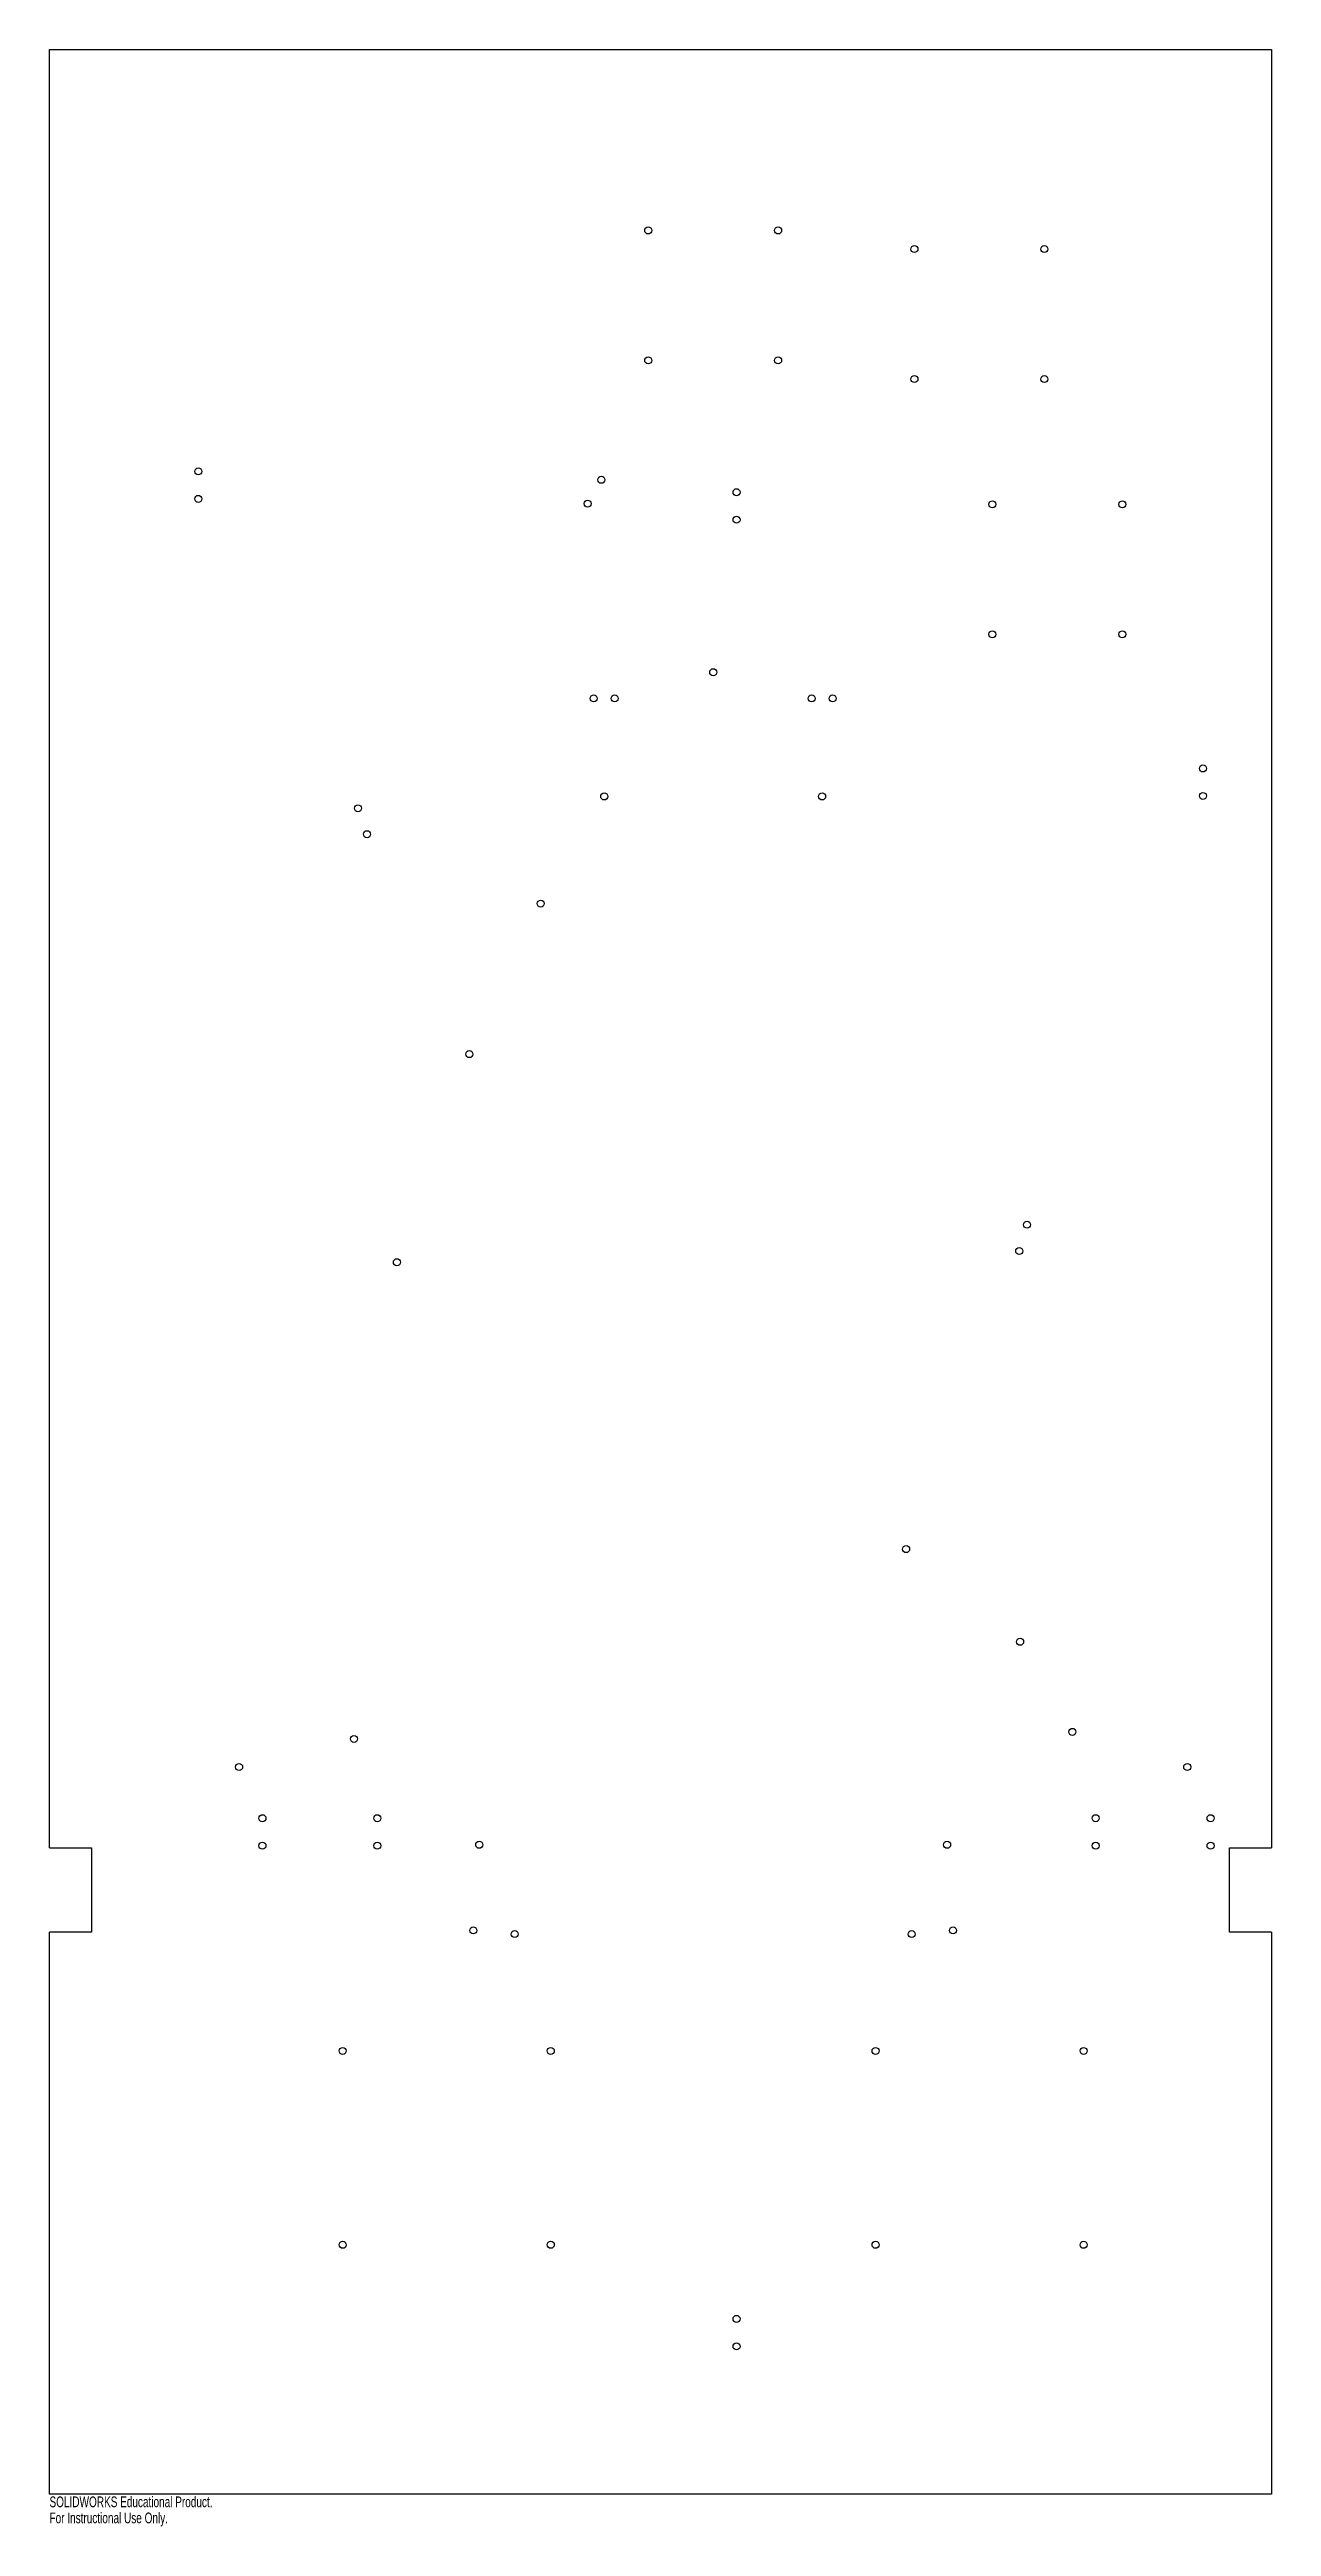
# Model space of a CAD drawing. Header units: inches. Extents: x -10.9 to 10.9, y -22.3 to 21.8.
import ezdxf

# ---------------------------------------------------------------- set-up
doc = ezdxf.new("R2010")
doc.units = ezdxf.units.IN
doc.header["$MEASUREMENT"] = 0
doc.styles.add('SLDTEXTSTYLE0', font='TXT', dxfattribs={"width": 0.7})

msp = doc.modelspace()

# ---------------------------------------------------------------- linework, layer by layer
at = {"color": 7, "linetype": 'Continuous', "lineweight": 25}
for p, q in [((-10.875, 21.75), (10.875, 21.75)), ((-10.875, -10.25), (-10.875, 21.75)), ((10.875, 21.75), (10.875, -10.25)), ((-10.875, -10.25), (-10.125, -10.25)), ((-10.125, -10.25), (-10.125, -11.75)), ((10.125, -11.75), (10.125, -10.25)), ((10.125, -10.25), (10.875, -10.25)), ((-10.125, -11.75), (-10.875, -11.75)), ((-10.875, -21.75), (-10.875, -11.75)), ((10.875, -11.75), (10.125, -11.75)), ((10.875, -11.75), (10.875, -21.75)), ((10.875, -21.75), (-10.875, -21.75))]:
    msp.add_line(p, q, dxfattribs=at)
for centre in [(-0.219, 18.531), (2.094, 18.531), (4.52, 18.2), (6.832, 18.2), (-0.219, 16.219), (2.094, 16.219), (4.52, 15.887), (6.832, 15.887), (-8.227, 14.244), (-1.053, 14.094), (-8.227, 13.755), (-1.297, 13.67), (1.353, 13.873), (5.908, 13.657), (8.221, 13.657), (1.353, 13.384), (5.908, 11.345), (8.221, 11.345), (0.938, 10.67), (-1.188, 10.205), (-0.816, 10.205), (2.691, 10.205), (3.063, 10.205), (9.655, 8.958), (-1.002, 8.46), (2.877, 8.46), (9.655, 8.469), (-5.386, 8.249), (-5.224, 7.788), (-2.132, 6.553), (-3.403, 3.875), (6.525, 0.839), (-4.692, 0.172), (6.385, 0.371), (4.372, -4.933), (6.401, -6.582), (-5.456, -8.31), (7.331, -8.185), (-7.5, -8.81), (9.375, -8.81), (-7.085, -9.721), (-5.041, -9.721), (7.746, -9.721), (9.79, -9.721), (-3.227, -10.194), (5.102, -10.194), (-7.085, -10.21), (-5.041, -10.21), (7.746, -10.21), (9.79, -10.21), (-3.333, -11.717), (-2.596, -11.783), (4.471, -11.783), (5.208, -11.717), (-5.656, -13.862), (-1.953, -13.862), (3.828, -13.862), (7.531, -13.862), (-5.656, -17.311), (-1.953, -17.311), (3.828, -17.311), (7.531, -17.311), (1.353, -18.63), (1.353, -19.119)]:
    msp.add_circle(centre, 0.0625, dxfattribs=at)

# ---------------------------------------------------------------- texts
at = {"color": 7, "linetype": 'Continuous', "char_height": 0.1903, "attachment_point": 1, "style": 'SLDTEXTSTYLE0'}
for s, insert in [('SOLIDWORKS Educational Product.', (-10.875, -21.79)), ('For Instructional Use Only.', (-10.875, -22.076))]:
    msp.add_mtext(s, dxfattribs=dict(at, insert=insert))

doc.saveas('drawing.dxf')
